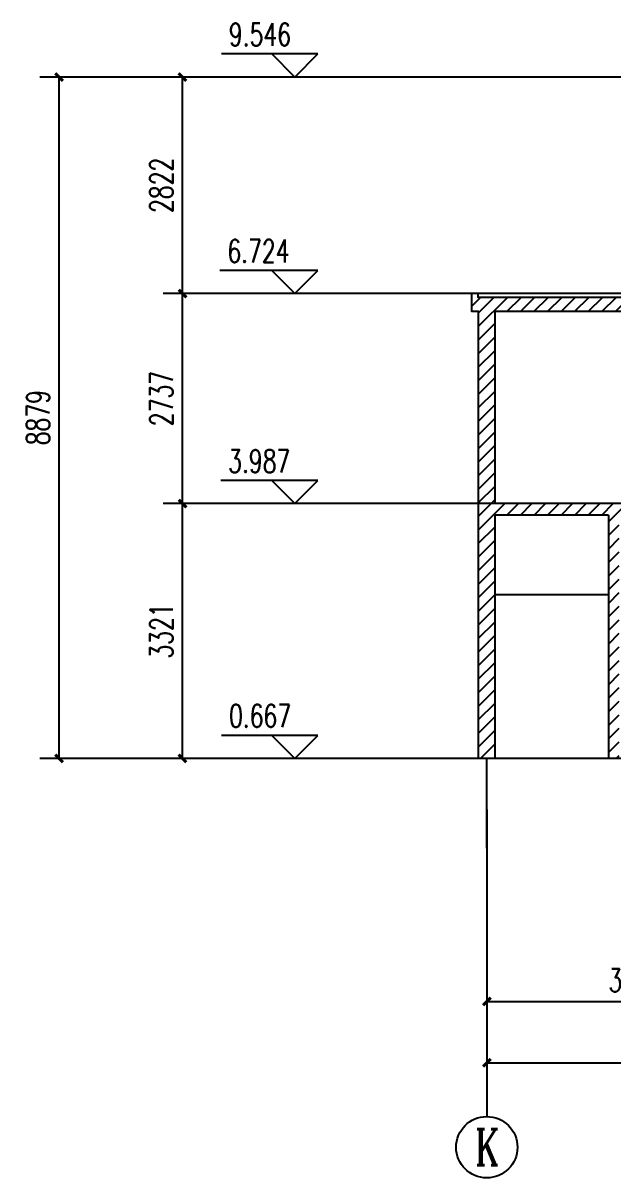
# Model space of a CAD drawing. Extents: x -20250 to 331240, y -699 to 63168.
# Drawn here: x 296216 to 303916, y 2398 to 17447 of the extents above; entities that cross this region are included whole.
import ezdxf
from ezdxf.enums import TextEntityAlignment as Align

# ---------------------------------------------------------------- set-up
doc = ezdxf.new("R2010")
doc.units = 0
doc.header["$LTSCALE"] = 1000
doc.header["$MEASUREMENT"] = 0
for name, color, linetype in [('AXIS', 3, 'Continuous'), ('AXIS_TEXT', 7, 'Continuous'), ('DIM_ELEV', 3, 'Continuous'), ('DOTE', 1, 'Continuous'), ('PUB_DIM', 3, 'Continuous'), ('PUB_HATCH', 8, 'Continuous'), ('PUB_TEXT', 7, 'Continuous'), ('WALL', 9, 'Continuous')]:
    doc.layers.add(name, color=color, linetype=linetype)
doc.styles.add('_TCH_AXIS', font='COMPLEX', dxfattribs={"bigfont": 'GBCBIG'})
doc.styles.add('_TCH_DIM', font='SIMPLEX', dxfattribs={"bigfont": 'GBCBIG'})
doc.styles.add('_TCH_DIM_T3', font='SIMPLEX', dxfattribs={"width": 0.705882, "bigfont": 'GBCBIG'})
doc.styles.add('COMPLEX', font='COMPLEX')
doc.dimstyles.new('_TCH_ARCH&&100', dxfattribs={"dimtxt": 297.5, "dimasz": 100, "dimexe": 250, "dimexo": 300, "dimgap": 126.25, "dimtad": 1, "dimdec": 0, "dimzin": 0, "dimdsep": 46, "dimtxsty": '_TCH_DIM_T3', "dimblk": 'ARCHTICK', "dimcen": 0.09, "dimclrt": 7, "dimazin": 2, "dimtfac": 1, "dimtdec": 0, "dimtix": 1, "dimtmove": 2, "dimatfit": 3, "dimfxl": 1, "dimtolj": 1, "dimtzin": 0, "dimarcsym": 0})

# ---------------------------------------------------------------- blocks, each defined once
blk = doc.blocks.new('_ArchTick')
at = {"color": 0, "linetype": 'ByBlock', "const_width": 0.4}
blk.add_lwpolyline([(-0.5, -0.5), (0.5, 0.5)], dxfattribs=at)
blk = doc.blocks.new('*D30')
at = {"layer": 'Defpoints', "color": 0, "transparency": 16777216}
for p in [(296686, 16744), (299758, 16744), (299758, 7865)]:
    blk.add_point(p, dxfattribs=at)
at = {"layer": 'PUB_DIM', "color": 0, "lineweight": -2, "transparency": 16777216}
for p, q in [((299458, 16744), (296436, 16744)), ((296686, 7865), (296686, 16744)), ((299458, 7865), (296436, 7865))]:
    blk.add_line(p, q, dxfattribs=at)
at = {"layer": 'PUB_DIM', "color": 0, "lineweight": -2, "transparency": 16777216, "xscale": 100, "yscale": 100, "zscale": 100}
for p, rotation in [((296686, 16744), 90), ((296686, 7865), 270)]:
    blk.add_blockref('_ArchTick', p, dxfattribs=dict(at, rotation=rotation))
at = {"layer": 'PUB_DIM', "color": 7, "transparency": 16777216, "insert": (296411, 12305), "char_height": 297.5, "attachment_point": 5, "rotation": 90, "style": '_TCH_DIM_T3'}
blk.add_mtext('\\A1;8879', dxfattribs=at)
blk = doc.blocks.new('*D31')
at = {"layer": 'Defpoints', "color": 0, "transparency": 16777216}
for p in [(298293, 11185), (300058, 11185), (300058, 7865)]:
    blk.add_point(p, dxfattribs=at)
at = {"layer": 'PUB_DIM', "color": 0, "lineweight": -2, "transparency": 16777216}
for p, q in [((299758, 11185), (298043, 11185)), ((298293, 7865), (298293, 11185)), ((299758, 7865), (298043, 7865))]:
    blk.add_line(p, q, dxfattribs=at)
at = {"layer": 'PUB_DIM', "color": 0, "lineweight": -2, "transparency": 16777216, "xscale": 100, "yscale": 100, "zscale": 100}
for p, rotation in [((298293, 11185), 90), ((298293, 7865), 270)]:
    blk.add_blockref('_ArchTick', p, dxfattribs=dict(at, rotation=rotation))
at = {"layer": 'PUB_DIM', "color": 7, "transparency": 16777216, "insert": (298018, 9525), "char_height": 297.5, "attachment_point": 5, "rotation": 90, "style": '_TCH_DIM_T3'}
blk.add_mtext('\\A1;3321', dxfattribs=at)
blk = doc.blocks.new('*D32')
at = {"layer": 'Defpoints', "color": 0, "transparency": 16777216}
for p in [(298293, 13922), (300058, 13922), (300058, 11185)]:
    blk.add_point(p, dxfattribs=at)
at = {"layer": 'PUB_DIM', "color": 0, "lineweight": -2, "transparency": 16777216}
for p, q in [((299758, 13922), (298043, 13922)), ((298293, 11185), (298293, 13922)), ((299758, 11185), (298043, 11185))]:
    blk.add_line(p, q, dxfattribs=at)
at = {"layer": 'PUB_DIM', "color": 0, "lineweight": -2, "transparency": 16777216, "xscale": 100, "yscale": 100, "zscale": 100}
for p, rotation in [((298293, 13922), 90), ((298293, 11185), 270)]:
    blk.add_blockref('_ArchTick', p, dxfattribs=dict(at, rotation=rotation))
at = {"layer": 'PUB_DIM', "color": 7, "transparency": 16777216, "insert": (298018, 12554), "char_height": 297.5, "attachment_point": 5, "rotation": 90, "style": '_TCH_DIM_T3'}
blk.add_mtext('\\A1;2737', dxfattribs=at)
blk = doc.blocks.new('*D33')
at = {"layer": 'Defpoints', "color": 0, "transparency": 16777216}
for p in [(298293, 16744), (300058, 16744), (300058, 13922)]:
    blk.add_point(p, dxfattribs=at)
at = {"layer": 'PUB_DIM', "color": 0, "lineweight": -2, "transparency": 16777216}
for p, q in [((299758, 16744), (298043, 16744)), ((298293, 13922), (298293, 16744)), ((299758, 13922), (298043, 13922))]:
    blk.add_line(p, q, dxfattribs=at)
at = {"layer": 'PUB_DIM', "color": 0, "lineweight": -2, "transparency": 16777216, "xscale": 100, "yscale": 100, "zscale": 100}
for p, rotation in [((298293, 16744), 90), ((298293, 13922), 270)]:
    blk.add_blockref('_ArchTick', p, dxfattribs=dict(at, rotation=rotation))
at = {"layer": 'PUB_DIM', "color": 7, "transparency": 16777216, "insert": (298018, 15333), "char_height": 297.5, "attachment_point": 5, "rotation": 90, "style": '_TCH_DIM_T3'}
blk.add_mtext('\\A1;2822', dxfattribs=at)
blk = doc.blocks.new('*D101')
at = {"layer": 'AXIS', "color": 0, "lineweight": -2, "transparency": 16777216}
for p, q in [((302260, 6898), (302260, 4448)), ((306151, 6898), (306151, 4448)), ((302260, 4698), (306151, 4698))]:
    blk.add_line(p, q, dxfattribs=at)
at = {"layer": 'Defpoints', "color": 0, "transparency": 16777216}
for p in [(302260, 7198), (306151, 7198), (306151, 4698)]:
    blk.add_point(p, dxfattribs=at)
at = {"layer": 'AXIS', "color": 0, "lineweight": -2, "transparency": 16777216, "xscale": 100, "yscale": 100, "zscale": 100, "rotation": 180}
blk.add_blockref('_ArchTick', (302260, 4698), dxfattribs=at)
at = {"layer": 'AXIS', "color": 0, "lineweight": -2, "transparency": 16777216, "xscale": 100, "yscale": 100, "zscale": 100}
blk.add_blockref('_ArchTick', (306151, 4698), dxfattribs=at)
at = {"layer": 'AXIS', "color": 7, "transparency": 16777216, "insert": (304205, 4973), "char_height": 297.5, "attachment_point": 5, "style": '_TCH_DIM_T3'}
blk.add_mtext('\\A1;3892', dxfattribs=at)
blk = doc.blocks.new('*D102')
at = {"layer": 'AXIS', "color": 0, "lineweight": -2, "transparency": 16777216}
for p, q in [((302260, 6898), (302260, 3648)), ((324470, 6898), (324470, 3648)), ((302260, 3898), (324470, 3898))]:
    blk.add_line(p, q, dxfattribs=at)
at = {"layer": 'Defpoints', "color": 0, "transparency": 16777216}
for p in [(302260, 7198), (324470, 7198), (324470, 3898)]:
    blk.add_point(p, dxfattribs=at)
at = {"layer": 'AXIS', "color": 0, "lineweight": -2, "transparency": 16777216, "xscale": 100, "yscale": 100, "zscale": 100, "rotation": 180}
blk.add_blockref('_ArchTick', (302260, 3898), dxfattribs=at)
at = {"layer": 'AXIS', "color": 0, "lineweight": -2, "transparency": 16777216, "xscale": 100, "yscale": 100, "zscale": 100}
blk.add_blockref('_ArchTick', (324470, 3898), dxfattribs=at)
at = {"layer": 'AXIS', "color": 7, "transparency": 16777216, "insert": (313365, 4173), "char_height": 297.5, "attachment_point": 5, "style": '_TCH_DIM_T3'}
blk.add_mtext('\\A1;22211', dxfattribs=at)
blk = doc.blocks.new('_AXISO')
blk.add_circle((0, 0), 0.5)
at = {"layer": 'AXIS_TEXT', "style": 'COMPLEX', "width": 1.041667}
blk.add_attdef('A', text='', height=0.56, dxfattribs=at).set_placement((-0.25, -0.28), (0.25, -0.28), align=Align.FIT)

msp = doc.modelspace()

# ---------------------------------------------------------------- hatches: boundary and pattern name
at = {"layer": 'PUB_HATCH'}
h = msp.add_hatch(dxfattribs=at)
h.set_pattern_fill('普通砖', color=256, scale=50, style=0)
h.set_pattern_definition([(45, (-59853.03, 80703.54), (-88.388383, 88.388383), [])])
h.paths.add_polyline_path([(302369.9, 13691), (305977.5, 13691), (305977.5, 13335.3), (306257.4, 13335.3), (306257.4, 14181.3), (306148, 14145.3), (306153.1, 14144.9), (306160.5, 14143.6), (306167.7, 14141.5), (306173.8, 14139.1), (306180, 14136), (306186.2, 14132), (306191.8, 14127.6), (306196.9, 14122.8), (306201.5, 14117.4), (306205.4, 14111.9), (306209.1, 14105.5), (306211.9, 14099.2), (306214.2, 14092.3), (306215.8, 14085.5), (306216.7, 14078.2), (306216.9, 14070.7), (306216.4, 14063.4), (306215.1, 14056), (306213, 14049), (306210.4, 14042.4), (306207.2, 14036.1), (306203.5, 14030.4), (306199, 14024.7), (306194.3, 14019.8), (306188.8, 14015), (306183.4, 14011.2), (306177.1, 14007.5), (306170.6, 14004.6), (306163.6, 14002.3), (306157.1, 14000.8), (306149.6, 13999.8), (306142.1, 13999.6), (306134.9, 14000.2), (306127.5, 14001.5), (306120.3, 14003.6), (306114, 14006), (306107.6, 14009.4), (306101.8, 14013.1), (306096.2, 14017.5), (306091.1, 14022.3), (306086.6, 14027.6), (306082.7, 14033.1), (306079, 14039.4), (306076.1, 14045.9), (306073.8, 14052.7), (306072.2, 14059.6), (306071.3, 14066.9), (306071.1, 14074.4), (306071.6, 14081.7), (306073, 14089.1), (306075, 14096.1), (306077.6, 14102.6), (306080.7, 14108.8), (306084.5, 14114.7), (306089, 14120.4), (306093.7, 14125.3), (306097.7, 14128.7), (305982.6, 14090.9), (305779, 14043.6), (305864.4, 14043.6), (305864.4, 14031.3), (305925.8, 14031.3), (305925.8, 14013.1), (305977.5, 14013.1), (305977.5, 13872.2), (302149.2, 13872.2), (302149.2, 13922.2), (302058.3, 13922.2), (302058.3, 13691), (302149.2, 13691), (302149.2, 7864.9), (302369.9, 7864.9), (302369.9, 11035.5), (303846.2, 11035.5), (303846.2, 7864.9), (303986.4, 7864.9), (303986.4, 11035.5), (305977.5, 11035.5), (305977.5, 9918.5), (306327.5, 9918.5), (306327.5, 10474.7), (306327.5, 11304.2), (307297.1, 11304.2), (307297.1, 11328.9), (306257.4, 11328.9), (306257.4, 11328.9), (305977.5, 11328.9), (305977.5, 11185.5), (302369.9, 11185.5)])

# ---------------------------------------------------------------- linework, layer by layer
at = {"elevation": 0}
msp.add_lwpolyline([(302369.9, 7864.9), (302149.2, 7864.9)], dxfattribs=at)
at = {"layer": 'AXIS'}
msp.add_line((302259.5, 7198.1), (302259.5, 3198.1), dxfattribs=at)
at = {"layer": 'DIM_ELEV'}
for p, q in [((300058.2, 17044.3), (298803.7, 17044.3)), ((299758.2, 16744.3), (299458.2, 17044.3)), ((299758.2, 16744.3), (300058.2, 17044.3)), ((300499.9, 16744.3), (299458.2, 16744.3)), ((300058.2, 14222.2), (298780.7, 14222.2)), ((299758.2, 13922.2), (299458.2, 14222.2)), ((299758.2, 13922.2), (300058.2, 14222.2)), ((300499.9, 13922.2), (299458.2, 13922.2)), ((300058.2, 11485.5), (298792.2, 11485.5)), ((299758.2, 11185.5), (299458.2, 11485.5)), ((299758.2, 11185.5), (300058.2, 11485.5)), ((300499.9, 11185.5), (299458.2, 11185.5)), ((300058.2, 8164.9), (298803.7, 8164.9)), ((299758.2, 7864.9), (299458.2, 8164.9)), ((299758.2, 7864.9), (300058.2, 8164.9)), ((300499.9, 7864.9), (299458.2, 7864.9))]:
    msp.add_line(p, q, dxfattribs=at)
at = {"layer": 'DOTE'}
msp.add_line((302259.5, 6694.9, 0), (302259.5, 7864.9, 0), dxfattribs=at)
at = {"layer": 'DOTE', "elevation": 0}
for points in [[(310311.7, 16744.3), (298831.2, 16744.3)], [(305977.5, 13922.2), (298831.2, 13922.2)], [(305977.5, 11185.5), (298831.2, 11185.5)], [(306327.5, 7864.9), (298831.2, 7864.9)]]:
    msp.add_lwpolyline(points, dxfattribs=at)
at = {"layer": 'WALL'}
for points in [[(305977.5, 13922.2, 0), (302058.3, 13922.2, 0), (302058.3, 13691, 0), (302149.2, 13691, 0), (302149.2, 7864.9, 0)], [(305977.5, 13872.2, 0), (302149.2, 13872.2, 0), (302149.2, 13922.2, 0)], [(302369.9, 11185.5, 0), (302369.9, 13691, 0), (305977.5, 13691, 0)], [(305977.5, 13691, 0), (305977.5, 11185.5, 0), (302369.9, 11185.5, 0)], [(303846.2, 11035.5, 0), (302369.9, 11035.5, 0)], [(302369.9, 7864.9, 0), (302369.9, 11035.5, 0)], [(303846.2, 11035.5, 0), (303846.2, 7864.9, 0)], [(303846.2, 9997.3, 0), (302369.9, 9997.3, 0)], [(313792, 7801.7, 0), (306327.5, 7801.7, 0), (306327.5, 7864.9, 0), (302149.2, 7864.9, 0)]]:
    msp.add_polyline3d(points, dxfattribs=at)

# ---------------------------------------------------------------- block references
at = {"layer": 'AXIS'}
ref = msp.add_blockref('_AXISO', (302259.5, 2798.1), dxfattribs=dict(at, xscale=800, yscale=800, zscale=800))
ref.add_attrib('A', 'K', dxfattribs={"layer": 'AXIS_TEXT', "height": 465.9, "style": '_TCH_AXIS', "width": 0.736842}).set_placement((302104.2, 2565.2), (302414.9, 2565.2), align=Align.FIT)

# ---------------------------------------------------------------- texts
at = {"layer": 'PUB_TEXT', "style": '_TCH_DIM', "width": 0.705882}
for s, p in [('9.546', (298898.2, 17149.3)), ('6.724', (298878.2, 14327.2)), ('3.987', (298888.2, 11590.5)), ('0.667', (298899.7, 8269.9))]:
    msp.add_text(s, height=297.5, dxfattribs=at).set_placement(p)

# ---------------------------------------------------------------- dimensions: what is measured, and where the dimension line sits
at = {"layer": 'AXIS'}
for p1, p2, distance, picture, middle in [((302259.538, 7198.1361), (306151.0458, 7198.1361), -2500, '*D101', (304205.2919, 4973.1361)), ((302259.5, 7198.1), (324470.5, 7198.1), -3300, '*D102', (313365, 4173.1))]:
    dim = msp.add_aligned_dim(p1=p1, p2=p2, distance=distance, dimstyle='_TCH_ARCH&&100', dxfattribs=at)
    dim.commit()
    dim.dimension.update_dxf_attribs({"geometry": picture, "text_midpoint": middle})
at = {"layer": 'PUB_DIM'}
for p1, p2, distance, picture, middle in [((299758.2, 7864.9), (299758.2, 16744.3), 3072.2, '*D30', (296411, 12304.6)), ((300058.2, 13922.2), (300058.2, 16744.3), 1765.4, '*D33', (298017.9, 15333.3)), ((300058.2, 11185.5), (300058.2, 13922.2), 1765.4, '*D32', (298017.9, 12553.9)), ((300058.2, 7864.9), (300058.2, 11185.5), 1765.4, '*D31', (298017.9, 9525.2))]:
    dim = msp.add_aligned_dim(p1=p1, p2=p2, distance=distance, dimstyle='_TCH_ARCH&&100', dxfattribs=at)
    dim.commit()
    dim.dimension.update_dxf_attribs({"geometry": picture, "text_midpoint": middle})

doc.saveas('drawing.dxf')
